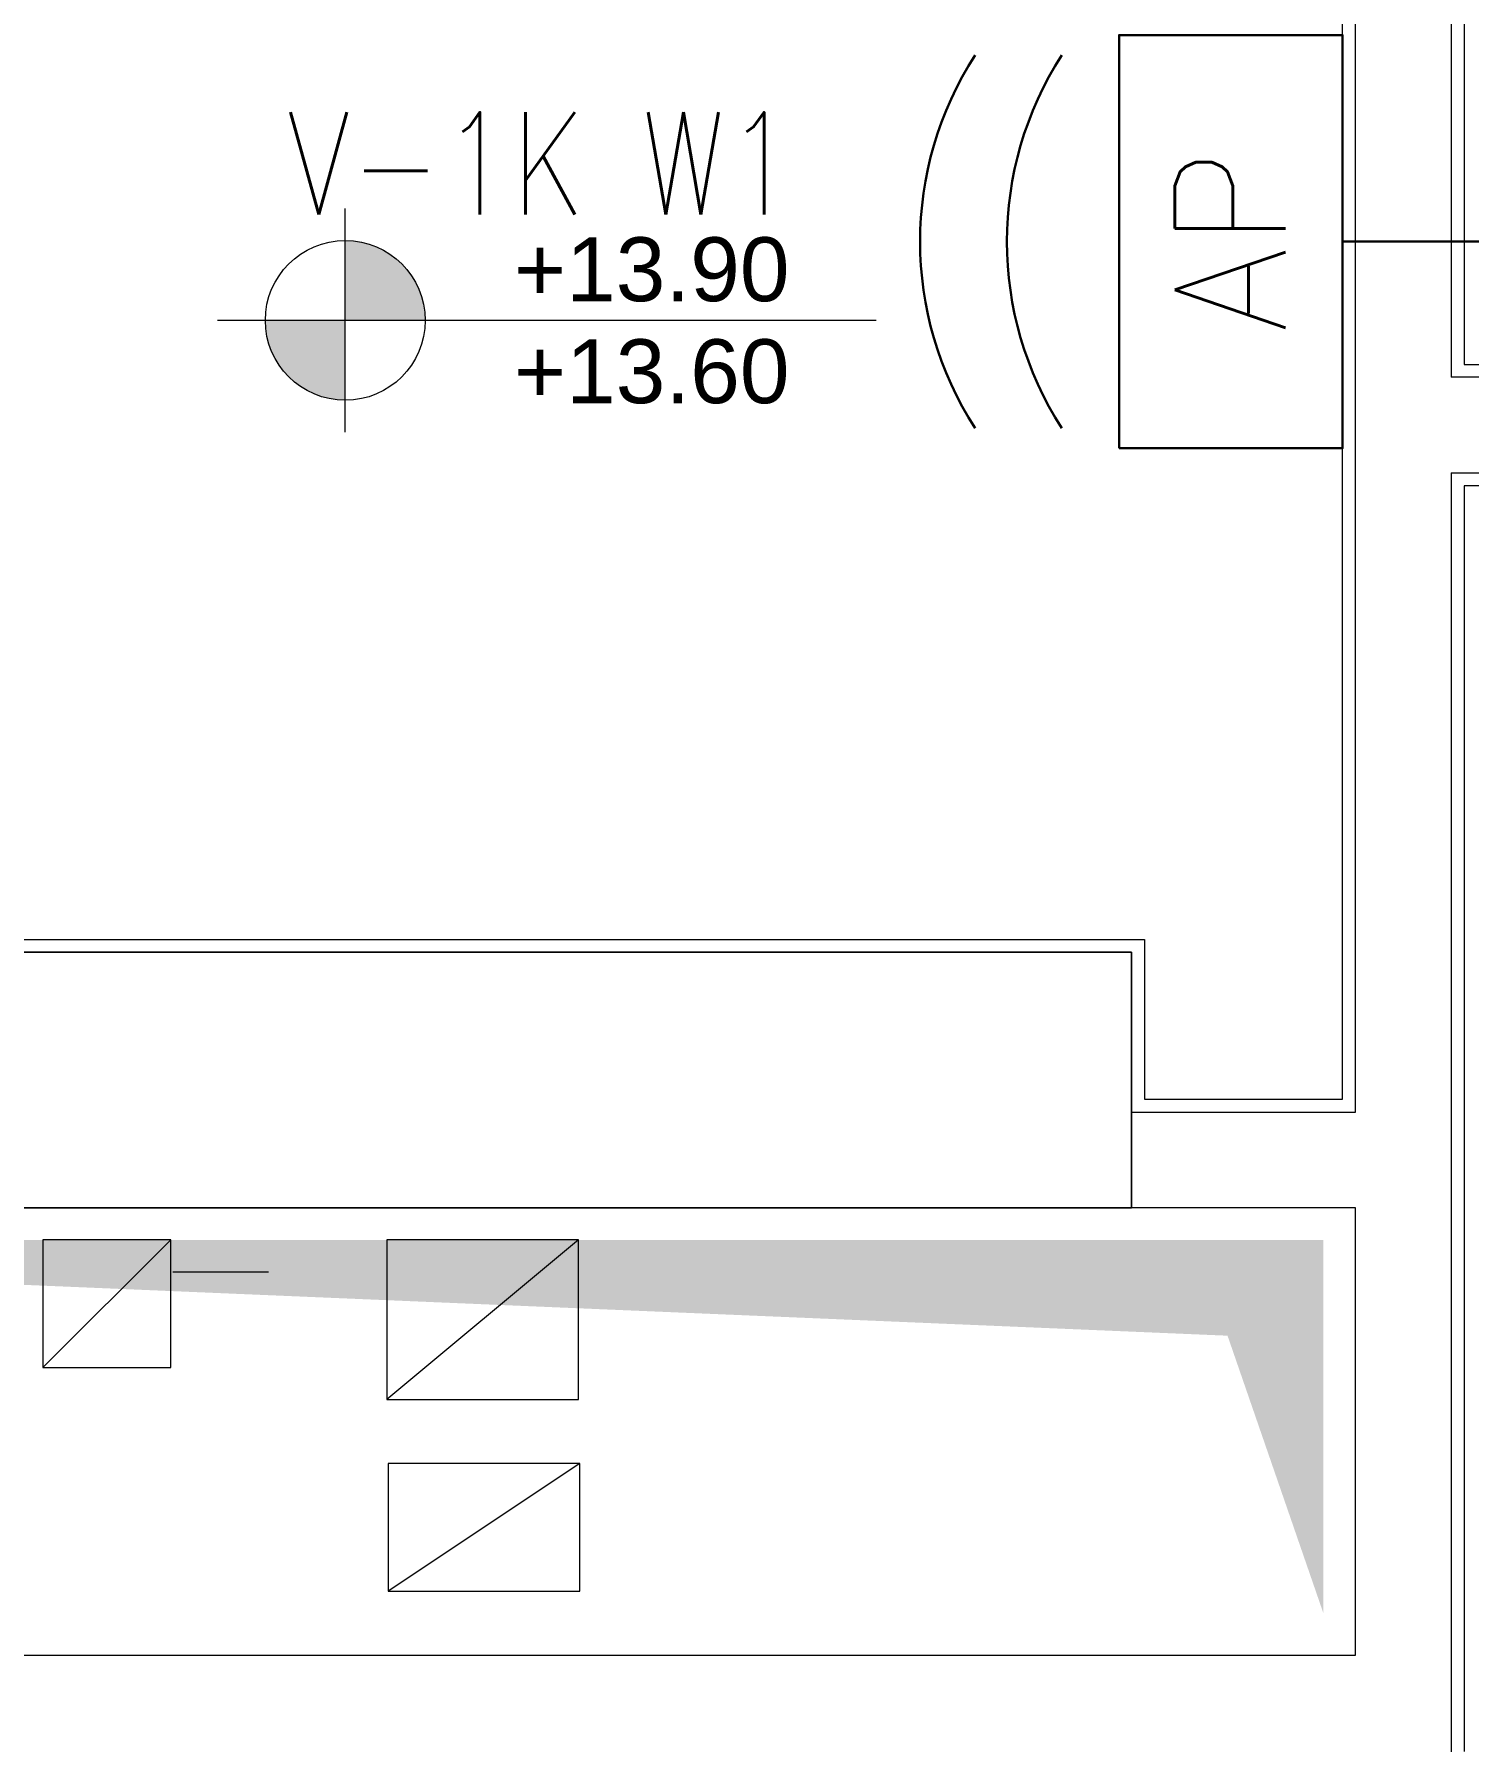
# Model space of a CAD drawing. Extents: x -1073 to 35213, y -1180 to 6950.
# Drawn here: x 17229.2 to 17453.6, y 3457.9 to 3726.1 of the extents above; entities that cross this region are included whole.
import ezdxf
from ezdxf.enums import TextEntityAlignment as Align

# ---------------------------------------------------------------- set-up
doc = ezdxf.new("R2010")
doc.units = 0
doc.header["$LTSCALE"] = 25
doc.layers.get('0').update_dxf_attribs({"color": 9, "lineweight": 9})
for name, color, linetype, lineweight in [('00', 9, 'Continuous', 9), ('01', 9, 'Continuous', 9), ('06D', 9, 'Continuous', 9), ('09D', 9, 'Continuous', 9), ('14', 9, 'Continuous', 9), ('21', 9, 'Continuous', 9), ('DATA TAVAN', 160, 'Continuous', 30), ('E-ACCESS POINT (KABLOSUZ ERİŞİM İÇİN)', 7, 'Continuous', 30), ('E-YAZI', 7, 'Continuous', 30)]:
    doc.layers.add(name, color=color, linetype=linetype, lineweight=lineweight)
doc.styles.add('Arial', font='arial.ttf', dxfattribs={"height": 2.5})
doc.styles.add('E-YAZI', font='txttw.shx')

# ---------------------------------------------------------------- blocks, each defined once
blk = doc.blocks.new('0_elevationtarget-p')
h = blk.add_hatch(color=256)
h.paths.add_polyline_path([(2.5, 0, 0.414214), (0, 2.5), (0, 0)])
h.paths.add_polyline_path([(0, 0), (-2.5, 0, 0.414214), (0, -2.5)])
blk.add_line((0, -3.5), (0, 3.5))
blk.add_lwpolyline([(16.605, 0), (-4, 0)])
blk.add_circle((0, 0), 2.5)
at = {"style": 'Arial'}
blk.add_attdef('BITMISKOT', text='', height=2, dxfattribs=at).set_placement((4.5, 0), align=Align.BOTTOM_LEFT)
blk.add_attdef('KABAKOT', text='', height=2, dxfattribs=at).set_placement((4.5, -0.592), align=Align.TOP_LEFT)
blk = doc.blocks.new('*U605')
at = {"layer": 'E-ACCESS POINT (KABLOSUZ ERİŞİM İÇİN)', "color": 4}
blk.add_lwpolyline([(-2.395, 3.237), (2.395, 3.237), (2.395, 0.647), (-2.395, 0.647)], close=True, dxfattribs=at)
at = {"layer": 'E-ACCESS POINT (KABLOSUZ ERİŞİM İÇİN)', "color": 3}
for centre in [(0, 1.555), (0, 0.549)]:
    blk.add_arc(centre, 3.988, 57.1828, 122.8172, dxfattribs=at)
at = {"layer": 'E-ACCESS POINT (KABLOSUZ ERİŞİM İÇİN)', "color": 3, "style": 'E-YAZI'}
blk.add_text('AP', height=1.28, dxfattribs=at).set_placement((-1.054, 1.311))

msp = doc.modelspace()

# ---------------------------------------------------------------- linework, layer by layer
at = {"layer": '00'}
for points in [[(17050.84, 3472.5), (17435.84, 3472.5), (17435.84, 3542.5), (17400.84, 3542.5), (17400.84, 3557.5), (17435.84, 3557.5), (17435.84, 3737.5), (17450.84, 3737.5), (17450.84, 3672.5)], [(17450.84, 3657.5), (17482.84, 3657.5), (17482.84, 3672.5), (17450.84, 3672.5)], [(17450.84, 3657.5), (17450.84, 3457.4)], [(17250.84, 3532.5), (17265.84, 3532.5)]]:
    msp.add_lwpolyline(points, dxfattribs=at)
at = {"layer": '01'}
for points in [[(16800.84, 3542.5), (16800.84, 3892.5), (17400.84, 3892.5), (17400.84, 3852.5), (16850.84, 3852.5), (16850.84, 3582.5), (17400.84, 3582.5), (17400.84, 3542.5)], [(17400.84, 3892.5), (16800.84, 3892.5), (16800.84, 3542.5), (17400.84, 3542.5), (17400.84, 3582.5), (16850.84, 3582.5), (16850.84, 3852.5), (17400.84, 3852.5)]]:
    msp.add_lwpolyline(points, close=True, dxfattribs=at)
at = {"layer": '06D'}
for points in [[(17230.53, 3517.5), (17250.53, 3517.5), (17250.53, 3537.5), (17230.53, 3537.5)], [(17284.33, 3512.51), (17314.33, 3512.51), (17314.33, 3537.51), (17284.33, 3537.51)], [(17284.53, 3482.5), (17314.53, 3482.5), (17314.53, 3502.5), (17284.53, 3502.5)]]:
    msp.add_lwpolyline(points, close=True, dxfattribs=at)
for points in [[(17250.53, 3537.5), (17230.53, 3517.5)], [(17314.33, 3537.51), (17284.33, 3512.51)], [(17314.53, 3502.5), (17284.53, 3482.5)]]:
    msp.add_lwpolyline(points, dxfattribs=at)
at = {"layer": '09D'}
msp.add_solid([(17430.84, 3479.05), (17430.84, 3537.5), (17415.84, 3522.5), (17060.84, 3537.5)], dxfattribs=at)
at = {"layer": '14'}
for points in [[(17598.84, 3870.5), (17452.84, 3870.5), (17452.84, 3845.5), (17433.84, 3845.5), (17433.84, 3870.5), (17402.84, 3870.5), (17402.84, 3850.5), (16852.84, 3850.5), (16852.84, 3584.5), (17402.84, 3584.5), (17402.84, 3559.5), (17433.84, 3559.5), (17433.84, 3739.5), (17452.84, 3739.5), (17452.84, 3674.5), (17484.84, 3674.5)], [(17484.84, 3655.5), (17452.84, 3655.5), (17452.84, 3457.43)]]:
    msp.add_lwpolyline(points, dxfattribs=at)
at = {"layer": 'DATA TAVAN'}
msp.add_line((17433.84, 3693.7), (17532.76, 3693.7), dxfattribs=at)

# ---------------------------------------------------------------- block references
at = {"layer": '21', "xscale": 5, "yscale": 5, "zscale": 10}
msp.add_blockref('0_elevationtarget-p', (17277.83, 3681.38), dxfattribs=at).add_auto_attribs({'BITMISKOT': ' +13.90', 'KABAKOT': ' +13.60'})
at = {"layer": 'E-ACCESS POINT (KABLOSUZ ERİŞİM İÇİN)', "xscale": 13.5, "yscale": 13.5, "zscale": 13.5, "rotation": 89.99999999999999}
msp.add_blockref('*U605', (17442.58, 3693.7), dxfattribs=at)

# ---------------------------------------------------------------- texts
at = {"layer": 'E-YAZI', "color": 6, "style": 'E-YAZI', "width": 0.8}
msp.add_text('V-1K W1', height=16, dxfattribs=at).set_placement((17268.73, 3697.95))

doc.saveas('drawing.dxf')
